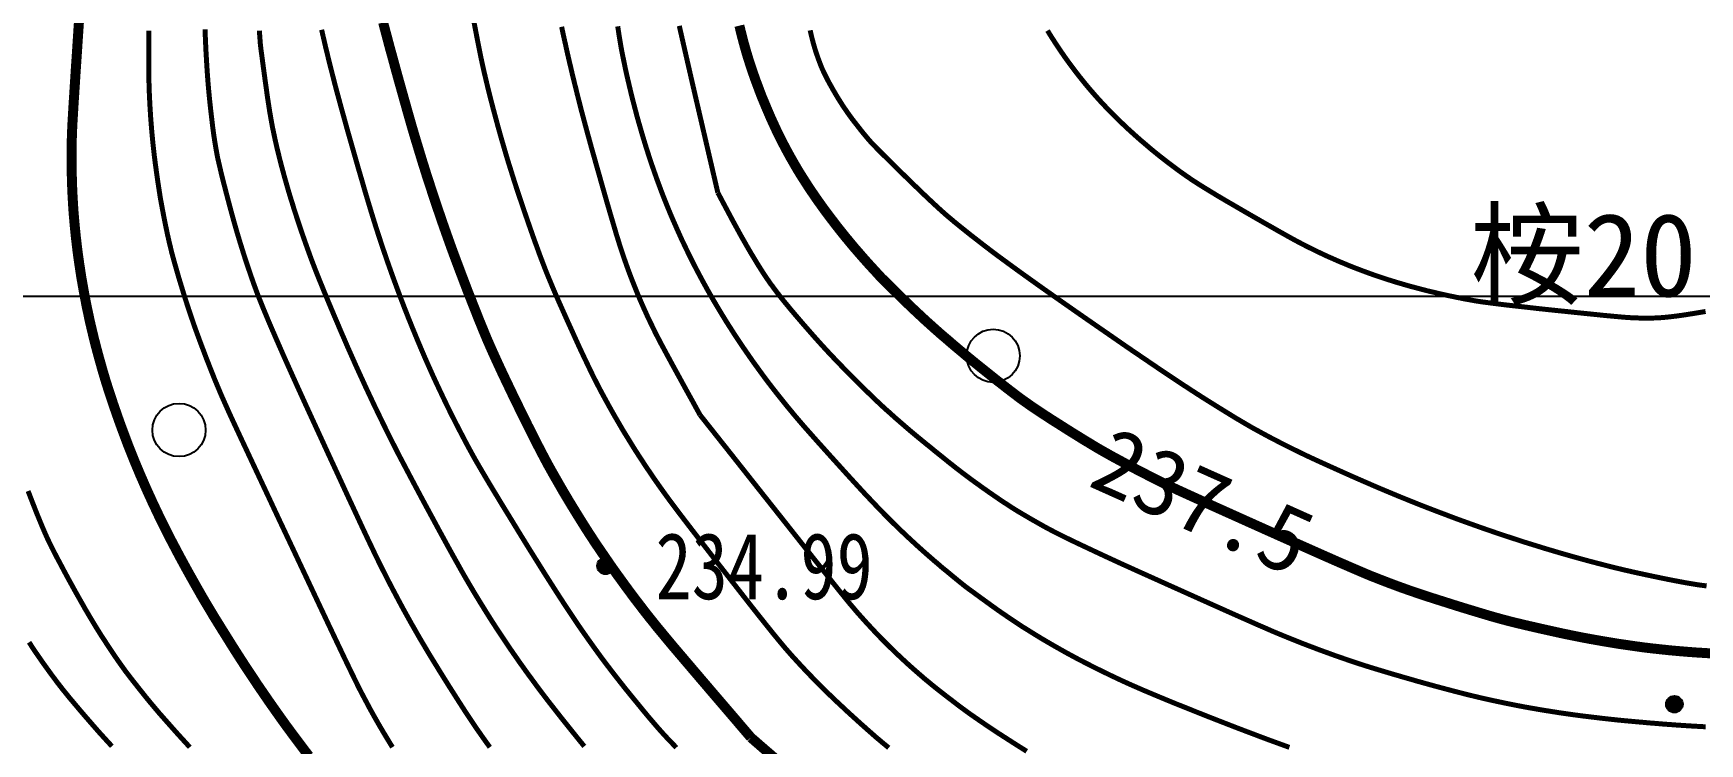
# Model space of a CAD drawing. Extents: x 36524600 to 36525730, y 2746759 to 2747713.
# Drawn here: x 36525068.11 to 36525093.15, y 2747464.75 to 2747475.43 of the extents above; entities that cross this region are included whole.
import ezdxf
from ezdxf.enums import TextEntityAlignment as Align

# ---------------------------------------------------------------- set-up
doc = ezdxf.new("R2010")
doc.units = 0
doc.header["$LTSCALE"] = 1000
doc.header["$MEASUREMENT"] = 0
for name, color, linetype in [('DGX', 251, 'Continuous'), ('GCD', 252, 'Continuous'), ('PP-DX-PT', 251, 'Continuous'), ('ZBTZ', 3, 'Continuous')]:
    doc.layers.add(name, color=color, linetype=linetype)
doc.styles.add('宋体', font='')
doc.styles.add('正等线体', font='宋体.shx', dxfattribs={"bigfont": '@@gbcbig.shx'})
doc.styles.get('宋体').set_extended_font_data('SimSun')

# ---------------------------------------------------------------- blocks, each defined once
blk = doc.blocks.new('gc326')
blk.add_circle((0, 0), 0.8)
blk = doc.blocks.new('gc200')
h = blk.add_hatch(color=256)
edge = h.paths.add_edge_path()
edge.add_arc((0, 0), 0.25, 0, 360)
blk.add_circle((0, 0), 0.25)
blk = doc.blocks.new('dxt')
at = {"color": 253, "elevation": 205.975}
blk.add_lwpolyline([(36524871.752, 2747471.477), (36525147.251, 2747471.477), (36525147.251, 2747245.683), (36524871.752, 2747245.683)], close=True, dxfattribs=at)
at = {"layer": 'DGX', "color": 253, "linetype": 'Continuous', "flags": 128}
for points, const_width in [([(36525069.292, 2747464.709), (36525069.202, 2747464.807), (36525069.112, 2747464.906), (36525069.024, 2747465.006), (36525068.939, 2747465.104), (36525068.86, 2747465.195), (36525068.787, 2747465.281), (36525068.72, 2747465.361), (36525068.658, 2747465.434), (36525068.603, 2747465.502), (36525068.553, 2747465.564), (36525068.51, 2747465.619), (36525068.469, 2747465.672), (36525068.429, 2747465.726), (36525068.389, 2747465.779), (36525068.35, 2747465.833), (36525068.311, 2747465.887), (36525068.272, 2747465.941), (36525068.234, 2747465.995), (36525068.196, 2747466.05), (36525068.158, 2747466.105), (36525068.121, 2747466.16), (36525068.084, 2747466.216), (36525068.048, 2747466.272)], 0.075), ([(36525068.033, 2747468.546), (36525068.079, 2747468.426), (36525068.123, 2747468.314), (36525068.163, 2747468.211), (36525068.202, 2747468.117), (36525068.237, 2747468.031), (36525068.27, 2747467.954), (36525068.3, 2747467.885), (36525068.327, 2747467.825), (36525068.356, 2747467.765), (36525068.389, 2747467.697), (36525068.428, 2747467.621), (36525068.472, 2747467.536), (36525068.522, 2747467.443), (36525068.576, 2747467.341), (36525068.635, 2747467.231), (36525068.7, 2747467.113), (36525068.766, 2747466.994), (36525068.83, 2747466.881), (36525068.891, 2747466.773), (36525068.951, 2747466.671), (36525069.008, 2747466.575), (36525069.063, 2747466.485), (36525069.115, 2747466.401), (36525069.166, 2747466.322), (36525069.214, 2747466.249), (36525069.259, 2747466.181), (36525069.301, 2747466.118), (36525069.34, 2747466.059), (36525069.377, 2747466.006), (36525069.411, 2747465.957), (36525069.442, 2747465.914), (36525069.47, 2747465.875), (36525069.498, 2747465.836), (36525069.53, 2747465.794), (36525069.566, 2747465.747), (36525069.606, 2747465.695), (36525069.65, 2747465.64), (36525069.697, 2747465.58), (36525069.748, 2747465.516), (36525069.802, 2747465.448), (36525069.862, 2747465.375), (36525069.929, 2747465.295), (36525070.001, 2747465.21), (36525070.081, 2747465.119), (36525070.167, 2747465.022), (36525070.259, 2747464.918), (36525070.358, 2747464.809), (36525070.463, 2747464.694)], 0.075), ([(36525072.252, 2747464.563), (36525072.163, 2747464.68), (36525072.075, 2747464.797), (36525071.988, 2747464.914), (36525071.901, 2747465.032), (36525071.816, 2747465.151), (36525071.731, 2747465.271), (36525071.647, 2747465.391), (36525071.564, 2747465.512), (36525071.481, 2747465.633), (36525071.4, 2747465.755), (36525071.319, 2747465.877), (36525071.239, 2747466), (36525071.16, 2747466.123), (36525071.084, 2747466.243), (36525071.014, 2747466.356), (36525070.948, 2747466.461), (36525070.888, 2747466.558), (36525070.832, 2747466.648), (36525070.783, 2747466.73), (36525070.738, 2747466.805), (36525070.698, 2747466.872), (36525070.661, 2747466.935), (36525070.624, 2747466.999), (36525070.588, 2747467.063), (36525070.551, 2747467.127), (36525070.515, 2747467.192), (36525070.478, 2747467.257), (36525070.442, 2747467.322), (36525070.406, 2747467.387), (36525070.37, 2747467.453), (36525070.334, 2747467.519), (36525070.299, 2747467.584), (36525070.264, 2747467.65), (36525070.23, 2747467.715), (36525070.195, 2747467.781), (36525070.161, 2747467.847), (36525070.128, 2747467.912), (36525070.095, 2747467.978), (36525070.062, 2747468.044), (36525070.029, 2747468.11), (36525069.997, 2747468.176), (36525069.965, 2747468.243), (36525069.934, 2747468.309), (36525069.902, 2747468.376), (36525069.872, 2747468.443), (36525069.841, 2747468.51), (36525069.811, 2747468.577), (36525069.781, 2747468.644), (36525069.752, 2747468.712), (36525069.722, 2747468.779), (36525069.694, 2747468.847), (36525069.665, 2747468.915), (36525069.637, 2747468.983), (36525069.609, 2747469.052), (36525069.581, 2747469.122), (36525069.553, 2747469.192), (36525069.525, 2747469.264), (36525069.498, 2747469.337), (36525069.47, 2747469.411), (36525069.442, 2747469.486), (36525069.414, 2747469.562), (36525069.387, 2747469.638), (36525069.361, 2747469.713), (36525069.335, 2747469.787), (36525069.31, 2747469.859), (36525069.287, 2747469.93), (36525069.264, 2747469.999), (36525069.241, 2747470.068), (36525069.22, 2747470.135), (36525069.199, 2747470.201), (36525069.179, 2747470.268), (36525069.159, 2747470.335), (36525069.14, 2747470.402), (36525069.121, 2747470.469), (36525069.102, 2747470.536), (36525069.084, 2747470.603), (36525069.066, 2747470.67), (36525069.048, 2747470.738), (36525069.031, 2747470.805), (36525069.014, 2747470.873), (36525068.998, 2747470.941), (36525068.982, 2747471.008), (36525068.966, 2747471.076), (36525068.951, 2747471.144), (36525068.937, 2747471.212), (36525068.922, 2747471.281), (36525068.908, 2747471.349), (36525068.895, 2747471.417), (36525068.882, 2747471.486), (36525068.869, 2747471.554), (36525068.857, 2747471.623), (36525068.845, 2747471.691), (36525068.833, 2747471.76), (36525068.822, 2747471.829), (36525068.812, 2747471.898), (36525068.801, 2747471.967), (36525068.792, 2747472.036), (36525068.782, 2747472.105), (36525068.773, 2747472.174), (36525068.765, 2747472.243), (36525068.757, 2747472.312), (36525068.749, 2747472.381), (36525068.742, 2747472.45), (36525068.735, 2747472.52), (36525068.729, 2747472.589), (36525068.723, 2747472.658), (36525068.717, 2747472.728), (36525068.712, 2747472.797), (36525068.708, 2747472.867), (36525068.704, 2747472.936), (36525068.7, 2747473.006), (36525068.697, 2747473.075), (36525068.694, 2747473.145), (36525068.692, 2747473.214), (36525068.69, 2747473.284), (36525068.688, 2747473.354), (36525068.687, 2747473.423), (36525068.687, 2747473.493), (36525068.686, 2747473.563), (36525068.687, 2747473.632), (36525068.688, 2747473.702), (36525068.689, 2747473.771), (36525068.69, 2747473.841), (36525068.692, 2747473.911), (36525068.695, 2747473.98), (36525068.699, 2747474.07), (36525068.707, 2747474.202), (36525068.717, 2747474.375), (36525068.731, 2747474.589), (36525068.747, 2747474.844), (36525068.767, 2747475.141), (36525068.789, 2747475.479), (36525068.815, 2747475.858)], 0.15), ([(36525073.508, 2747464.694), (36525073.463, 2747464.767), (36525073.419, 2747464.84), (36525073.375, 2747464.913), (36525073.332, 2747464.986), (36525073.289, 2747465.06), (36525073.247, 2747465.134), (36525073.205, 2747465.209), (36525073.164, 2747465.283), (36525073.124, 2747465.359), (36525073.084, 2747465.434), (36525073.044, 2747465.51), (36525073.005, 2747465.585), (36525072.956, 2747465.685), (36525072.885, 2747465.831), (36525072.792, 2747466.024), (36525072.678, 2747466.264), (36525072.542, 2747466.551), (36525072.385, 2747466.884), (36525072.206, 2747467.265), (36525072.005, 2747467.692), (36525071.805, 2747468.117), (36525071.629, 2747468.493), (36525071.476, 2747468.819), (36525071.347, 2747469.094), (36525071.241, 2747469.32), (36525071.159, 2747469.496), (36525071.1, 2747469.623), (36525071.065, 2747469.699), (36525071.042, 2747469.75), (36525071.019, 2747469.802), (36525070.996, 2747469.853), (36525070.973, 2747469.905), (36525070.95, 2747469.957), (36525070.928, 2747470.008), (36525070.906, 2747470.06), (36525070.884, 2747470.112), (36525070.861, 2747470.167), (36525070.835, 2747470.229), (36525070.808, 2747470.298), (36525070.778, 2747470.373), (36525070.746, 2747470.455), (36525070.711, 2747470.544), (36525070.675, 2747470.64), (36525070.636, 2747470.742), (36525070.597, 2747470.847), (36525070.558, 2747470.953), (36525070.52, 2747471.06), (36525070.484, 2747471.166), (36525070.448, 2747471.273), (36525070.413, 2747471.38), (36525070.379, 2747471.487), (36525070.346, 2747471.595), (36525070.314, 2747471.699), (36525070.285, 2747471.797), (36525070.259, 2747471.889), (36525070.235, 2747471.973), (36525070.213, 2747472.051), (36525070.194, 2747472.122), (36525070.178, 2747472.187), (36525070.164, 2747472.245), (36525070.151, 2747472.3), (36525070.139, 2747472.355), (36525070.126, 2747472.41), (36525070.115, 2747472.465), (36525070.103, 2747472.52), (36525070.092, 2747472.575), (36525070.081, 2747472.631), (36525070.07, 2747472.686), (36525070.06, 2747472.739), (36525070.051, 2747472.786), (36525070.043, 2747472.829), (36525070.036, 2747472.867), (36525070.03, 2747472.899), (36525070.025, 2747472.926), (36525070.021, 2747472.948), (36525070.018, 2747472.966), (36525070.015, 2747472.983), (36525070.012, 2747473.007), (36525070.007, 2747473.037), (36525070.002, 2747473.072), (36525069.995, 2747473.114), (36525069.988, 2747473.162), (36525069.98, 2747473.216), (36525069.971, 2747473.276), (36525069.962, 2747473.339), (36525069.954, 2747473.402), (36525069.945, 2747473.465), (36525069.937, 2747473.528), (36525069.929, 2747473.591), (36525069.922, 2747473.655), (36525069.915, 2747473.718), (36525069.908, 2747473.781), (36525069.902, 2747473.845), (36525069.896, 2747473.908), (36525069.89, 2747473.971), (36525069.885, 2747474.035), (36525069.88, 2747474.098), (36525069.875, 2747474.162), (36525069.871, 2747474.225), (36525069.867, 2747474.289), (36525069.863, 2747474.352), (36525069.86, 2747474.416), (36525069.857, 2747474.48), (36525069.854, 2747474.543), (36525069.852, 2747474.607), (36525069.85, 2747474.671), (36525069.848, 2747474.734), (36525069.847, 2747474.798), (36525069.846, 2747474.864), (36525069.846, 2747474.935), (36525069.845, 2747475.011), (36525069.846, 2747475.092), (36525069.846, 2747475.178), (36525069.847, 2747475.27), (36525069.848, 2747475.366), (36525069.849, 2747475.467)], 0.075), ([(36525074.972, 2747464.694), (36525074.933, 2747464.747), (36525074.895, 2747464.8), (36525074.857, 2747464.854), (36525074.82, 2747464.907), (36525074.782, 2747464.961), (36525074.745, 2747465.015), (36525074.709, 2747465.07), (36525074.67, 2747465.127), (36525074.628, 2747465.191), (36525074.583, 2747465.26), (36525074.534, 2747465.336), (36525074.481, 2747465.419), (36525074.425, 2747465.507), (36525074.365, 2747465.601), (36525074.302, 2747465.702), (36525074.238, 2747465.804), (36525074.178, 2747465.902), (36525074.12, 2747465.996), (36525074.065, 2747466.086), (36525074.013, 2747466.173), (36525073.964, 2747466.256), (36525073.917, 2747466.335), (36525073.874, 2747466.41), (36525073.832, 2747466.484), (36525073.79, 2747466.557), (36525073.749, 2747466.631), (36525073.708, 2747466.705), (36525073.667, 2747466.779), (36525073.627, 2747466.853), (36525073.587, 2747466.928), (36525073.548, 2747467.002), (36525073.508, 2747467.077), (36525073.469, 2747467.152), (36525073.43, 2747467.227), (36525073.392, 2747467.303), (36525073.354, 2747467.378), (36525073.316, 2747467.454), (36525073.279, 2747467.529), (36525073.242, 2747467.605), (36525073.196, 2747467.702), (36525073.131, 2747467.838), (36525073.048, 2747468.015), (36525072.947, 2747468.233), (36525072.827, 2747468.491), (36525072.69, 2747468.789), (36525072.533, 2747469.128), (36525072.359, 2747469.507), (36525072.183, 2747469.89), (36525072.025, 2747470.239), (36525071.883, 2747470.556), (36525071.759, 2747470.839), (36525071.651, 2747471.089), (36525071.561, 2747471.306), (36525071.487, 2747471.49), (36525071.431, 2747471.641), (36525071.384, 2747471.775), (36525071.338, 2747471.91), (36525071.293, 2747472.045), (36525071.25, 2747472.181), (36525071.208, 2747472.317), (36525071.167, 2747472.454), (36525071.128, 2747472.591), (36525071.09, 2747472.729), (36525071.054, 2747472.863), (36525071.021, 2747472.988), (36525070.991, 2747473.104), (36525070.963, 2747473.212), (36525070.938, 2747473.312), (36525070.917, 2747473.403), (36525070.898, 2747473.485), (36525070.881, 2747473.559), (36525070.867, 2747473.633), (36525070.852, 2747473.716), (36525070.837, 2747473.808), (36525070.822, 2747473.909), (36525070.807, 2747474.019), (36525070.793, 2747474.138), (36525070.778, 2747474.266), (36525070.763, 2747474.403), (36525070.749, 2747474.547), (36525070.736, 2747474.694), (36525070.725, 2747474.845), (36525070.715, 2747475), (36525070.706, 2747475.159), (36525070.698, 2747475.322), (36525070.692, 2747475.489)], 0.075), ([(36525071.508, 2747475.468), (36525071.512, 2747475.415), (36525071.515, 2747475.37), (36525071.518, 2747475.332), (36525071.521, 2747475.301), (36525071.522, 2747475.276), (36525071.524, 2747475.259), (36525071.526, 2747475.239), (36525071.53, 2747475.204), (36525071.536, 2747475.155), (36525071.545, 2747475.093), (36525071.555, 2747475.017), (36525071.567, 2747474.926), (36525071.581, 2747474.822), (36525071.597, 2747474.704), (36525071.614, 2747474.583), (36525071.63, 2747474.469), (36525071.646, 2747474.364), (36525071.661, 2747474.266), (36525071.676, 2747474.177), (36525071.691, 2747474.095), (36525071.704, 2747474.021), (36525071.718, 2747473.956), (36525071.731, 2747473.894), (36525071.744, 2747473.832), (36525071.758, 2747473.771), (36525071.772, 2747473.709), (36525071.787, 2747473.648), (36525071.802, 2747473.586), (36525071.817, 2747473.525), (36525071.833, 2747473.464), (36525071.849, 2747473.403), (36525071.866, 2747473.342), (36525071.882, 2747473.281), (36525071.899, 2747473.22), (36525071.917, 2747473.159), (36525071.934, 2747473.098), (36525071.952, 2747473.037), (36525071.97, 2747472.977), (36525071.989, 2747472.916), (36525072.008, 2747472.856), (36525072.026, 2747472.795), (36525072.046, 2747472.735), (36525072.065, 2747472.675), (36525072.085, 2747472.615), (36525072.105, 2747472.555), (36525072.125, 2747472.495), (36525072.145, 2747472.435), (36525072.166, 2747472.375), (36525072.187, 2747472.315), (36525072.208, 2747472.255), (36525072.229, 2747472.196), (36525072.251, 2747472.136), (36525072.272, 2747472.077), (36525072.294, 2747472.017), (36525072.318, 2747471.955), (36525072.344, 2747471.887), (36525072.373, 2747471.813), (36525072.405, 2747471.733), (36525072.44, 2747471.648), (36525072.477, 2747471.556), (36525072.517, 2747471.459), (36525072.56, 2747471.356), (36525072.604, 2747471.251), (36525072.647, 2747471.15), (36525072.689, 2747471.051), (36525072.729, 2747470.956), (36525072.769, 2747470.864), (36525072.808, 2747470.774), (36525072.845, 2747470.688), (36525072.882, 2747470.605), (36525072.918, 2747470.524), (36525072.954, 2747470.442), (36525072.991, 2747470.361), (36525073.028, 2747470.28), (36525073.065, 2747470.199), (36525073.102, 2747470.118), (36525073.14, 2747470.037), (36525073.178, 2747469.956), (36525073.216, 2747469.875), (36525073.254, 2747469.795), (36525073.293, 2747469.715), (36525073.332, 2747469.634), (36525073.371, 2747469.554), (36525073.41, 2747469.474), (36525073.45, 2747469.394), (36525073.489, 2747469.314), (36525073.533, 2747469.229), (36525073.582, 2747469.131), (36525073.639, 2747469.022), (36525073.703, 2747468.901), (36525073.773, 2747468.768), (36525073.85, 2747468.623), (36525073.933, 2747468.467), (36525074.024, 2747468.298), (36525074.115, 2747468.13), (36525074.2, 2747467.972), (36525074.28, 2747467.826), (36525074.353, 2747467.692), (36525074.421, 2747467.569), (36525074.484, 2747467.457), (36525074.54, 2747467.356), (36525074.591, 2747467.267), (36525074.639, 2747467.184), (36525074.688, 2747467.101), (36525074.737, 2747467.018), (36525074.787, 2747466.936), (36525074.837, 2747466.854), (36525074.888, 2747466.772), (36525074.939, 2747466.69), (36525074.99, 2747466.609), (36525075.042, 2747466.528), (36525075.095, 2747466.448), (36525075.148, 2747466.367), (36525075.201, 2747466.287), (36525075.255, 2747466.207), (36525075.309, 2747466.128), (36525075.364, 2747466.049), (36525075.419, 2747465.97), (36525075.475, 2747465.892), (36525075.531, 2747465.813), (36525075.588, 2747465.736), (36525075.645, 2747465.658), (36525075.702, 2747465.581), (36525075.76, 2747465.504), (36525075.818, 2747465.427), (36525075.877, 2747465.351), (36525075.936, 2747465.276), (36525075.992, 2747465.204), (36525076.047, 2747465.134), (36525076.101, 2747465.066), (36525076.153, 2747465.001), (36525076.204, 2747464.937), (36525076.253, 2747464.877), (36525076.3, 2747464.818), (36525076.346, 2747464.762), (36525076.391, 2747464.707)], 0.075), ([(36525072.444, 2747475.482), (36525072.46, 2747475.409), (36525072.479, 2747475.329), (36525072.499, 2747475.241), (36525072.522, 2747475.147), (36525072.546, 2747475.046), (36525072.573, 2747474.939), (36525072.602, 2747474.824), (36525072.633, 2747474.702), (36525072.667, 2747474.572), (36525072.704, 2747474.436), (36525072.743, 2747474.292), (36525072.785, 2747474.141), (36525072.829, 2747473.982), (36525072.876, 2747473.817), (36525072.923, 2747473.653), (36525072.966, 2747473.501), (36525073.007, 2747473.359), (36525073.045, 2747473.229), (36525073.079, 2747473.11), (36525073.111, 2747473.002), (36525073.14, 2747472.905), (36525073.166, 2747472.819), (36525073.19, 2747472.739), (36525073.215, 2747472.658), (36525073.24, 2747472.578), (36525073.265, 2747472.498), (36525073.291, 2747472.418), (36525073.317, 2747472.339), (36525073.343, 2747472.259), (36525073.37, 2747472.179), (36525073.397, 2747472.1), (36525073.424, 2747472.02), (36525073.452, 2747471.941), (36525073.48, 2747471.862), (36525073.508, 2747471.783), (36525073.537, 2747471.704), (36525073.566, 2747471.625), (36525073.595, 2747471.547), (36525073.624, 2747471.468), (36525073.654, 2747471.39), (36525073.684, 2747471.311), (36525073.715, 2747471.233), (36525073.745, 2747471.155), (36525073.777, 2747471.077), (36525073.808, 2747470.999), (36525073.84, 2747470.922), (36525073.872, 2747470.844), (36525073.904, 2747470.767), (36525073.937, 2747470.689), (36525073.97, 2747470.612), (36525074.003, 2747470.535), (36525074.037, 2747470.458), (36525074.071, 2747470.382), (36525074.105, 2747470.305), (36525074.14, 2747470.229), (36525074.175, 2747470.153), (36525074.211, 2747470.077), (36525074.247, 2747470.001), (36525074.283, 2747469.925), (36525074.319, 2747469.85), (36525074.356, 2747469.774), (36525074.393, 2747469.699), (36525074.431, 2747469.624), (36525074.469, 2747469.55), (36525074.507, 2747469.475), (36525074.546, 2747469.401), (36525074.585, 2747469.326), (36525074.624, 2747469.252), (36525074.664, 2747469.178), (36525074.704, 2747469.105), (36525074.75, 2747469.022), (36525074.809, 2747468.92), (36525074.879, 2747468.801), (36525074.961, 2747468.662), (36525075.056, 2747468.505), (36525075.162, 2747468.33), (36525075.281, 2747468.136), (36525075.411, 2747467.923), (36525075.544, 2747467.707), (36525075.671, 2747467.504), (36525075.791, 2747467.312), (36525075.905, 2747467.133), (36525076.012, 2747466.966), (36525076.113, 2747466.811), (36525076.207, 2747466.669), (36525076.295, 2747466.538), (36525076.38, 2747466.415), (36525076.467, 2747466.292), (36525076.554, 2747466.17), (36525076.643, 2747466.048), (36525076.733, 2747465.928), (36525076.824, 2747465.809), (36525076.917, 2747465.69), (36525077.01, 2747465.572), (36525077.102, 2747465.459), (36525077.188, 2747465.354), (36525077.268, 2747465.256), (36525077.343, 2747465.165), (36525077.413, 2747465.083), (36525077.477, 2747465.008), (36525077.536, 2747464.941), (36525077.589, 2747464.882), (36525077.644, 2747464.823), (36525077.705, 2747464.759), (36525077.774, 2747464.688)], 0.075), ([(36525078.894, 2747464.84), (36525078.629, 2747465.15), (36525078.391, 2747465.428), (36525078.181, 2747465.674), (36525077.998, 2747465.889), (36525077.843, 2747466.071), (36525077.715, 2747466.222), (36525077.616, 2747466.341), (36525077.544, 2747466.428), (36525077.485, 2747466.499), (36525077.428, 2747466.571), (36525077.37, 2747466.643), (36525077.313, 2747466.715), (36525077.257, 2747466.788), (36525077.201, 2747466.861), (36525077.145, 2747466.934), (36525077.09, 2747467.008), (36525077.035, 2747467.082), (36525076.981, 2747467.156), (36525076.927, 2747467.231), (36525076.873, 2747467.305), (36525076.82, 2747467.38), (36525076.767, 2747467.456), (36525076.715, 2747467.532), (36525076.663, 2747467.608), (36525076.611, 2747467.684), (36525076.56, 2747467.76), (36525076.509, 2747467.837), (36525076.459, 2747467.914), (36525076.409, 2747467.992), (36525076.36, 2747468.07), (36525076.311, 2747468.148), (36525076.263, 2747468.226), (36525076.215, 2747468.304), (36525076.167, 2747468.383), (36525076.12, 2747468.462), (36525076.073, 2747468.541), (36525076.027, 2747468.621), (36525075.981, 2747468.701), (36525075.935, 2747468.781), (36525075.89, 2747468.861), (36525075.842, 2747468.947), (36525075.791, 2747469.043), (36525075.735, 2747469.15), (36525075.674, 2747469.268), (36525075.609, 2747469.396), (36525075.539, 2747469.535), (36525075.465, 2747469.685), (36525075.387, 2747469.845), (36525075.309, 2747470.005), (36525075.237, 2747470.156), (36525075.17, 2747470.296), (36525075.109, 2747470.427), (36525075.054, 2747470.547), (36525075.004, 2747470.657), (36525074.96, 2747470.757), (36525074.921, 2747470.847), (36525074.885, 2747470.934), (36525074.848, 2747471.025), (36525074.809, 2747471.12), (36525074.77, 2747471.219), (36525074.729, 2747471.322), (36525074.687, 2747471.429), (36525074.643, 2747471.54), (36525074.599, 2747471.655), (36525074.555, 2747471.771), (36525074.512, 2747471.885), (36525074.47, 2747471.996), (36525074.43, 2747472.104), (36525074.391, 2747472.21), (36525074.354, 2747472.314), (36525074.318, 2747472.415), (36525074.283, 2747472.514), (36525074.249, 2747472.611), (36525074.216, 2747472.709), (36525074.182, 2747472.807), (36525074.149, 2747472.905), (36525074.117, 2747473.003), (36525074.085, 2747473.101), (36525074.053, 2747473.199), (36525074.021, 2747473.297), (36525073.99, 2747473.396), (36525073.959, 2747473.494), (36525073.929, 2747473.593), (36525073.899, 2747473.692), (36525073.869, 2747473.791), (36525073.839, 2747473.89), (36525073.81, 2747473.989), (36525073.781, 2747474.088), (36525073.752, 2747474.19), (36525073.722, 2747474.297), (36525073.69, 2747474.41), (36525073.657, 2747474.529), (36525073.622, 2747474.653), (36525073.586, 2747474.782), (36525073.549, 2747474.917), (36525073.511, 2747475.058), (36525073.472, 2747475.198), (36525073.436, 2747475.334), (36525073.401, 2747475.465), (36525073.368, 2747475.591)], 0.15), ([(36525079.247, 2747464.534), (36525079.079, 2747464.679), (36525078.894, 2747464.84)], 0.15), ([(36525074.729, 2747475.619), (36525074.766, 2747475.426), (36525074.799, 2747475.255), (36525074.829, 2747475.105), (36525074.856, 2747474.978), (36525074.879, 2747474.873), (36525074.901, 2747474.78), (36525074.923, 2747474.686), (36525074.946, 2747474.592), (36525074.969, 2747474.499), (36525074.993, 2747474.405), (36525075.017, 2747474.312), (36525075.042, 2747474.219), (36525075.067, 2747474.126), (36525075.092, 2747474.033), (36525075.118, 2747473.94), (36525075.144, 2747473.847), (36525075.171, 2747473.755), (36525075.198, 2747473.662), (36525075.225, 2747473.57), (36525075.253, 2747473.478), (36525075.282, 2747473.386), (36525075.311, 2747473.293), (36525075.341, 2747473.198), (36525075.372, 2747473.102), (36525075.404, 2747473.005), (36525075.438, 2747472.905), (36525075.472, 2747472.804), (36525075.507, 2747472.701), (36525075.543, 2747472.597), (36525075.579, 2747472.493), (36525075.614, 2747472.393), (36525075.648, 2747472.297), (36525075.682, 2747472.205), (36525075.714, 2747472.116), (36525075.746, 2747472.031), (36525075.777, 2747471.95), (36525075.807, 2747471.872), (36525075.839, 2747471.792), (36525075.876, 2747471.703), (36525075.917, 2747471.604), (36525075.963, 2747471.497), (36525076.014, 2747471.38), (36525076.07, 2747471.255), (36525076.13, 2747471.12), (36525076.195, 2747470.977), (36525076.26, 2747470.833), (36525076.321, 2747470.699), (36525076.379, 2747470.575), (36525076.434, 2747470.46), (36525076.484, 2747470.355), (36525076.531, 2747470.259), (36525076.575, 2747470.173), (36525076.614, 2747470.097), (36525076.652, 2747470.025), (36525076.691, 2747469.953), (36525076.73, 2747469.882), (36525076.769, 2747469.811), (36525076.809, 2747469.74), (36525076.849, 2747469.67), (36525076.89, 2747469.599), (36525076.931, 2747469.529), (36525076.972, 2747469.459), (36525077.014, 2747469.39), (36525077.057, 2747469.321), (36525077.099, 2747469.252), (36525077.142, 2747469.183), (36525077.186, 2747469.114), (36525077.23, 2747469.046), (36525077.275, 2747468.978), (36525077.319, 2747468.91), (36525077.365, 2747468.843), (36525077.41, 2747468.776), (36525077.456, 2747468.709), (36525077.503, 2747468.642), (36525077.55, 2747468.576), (36525077.597, 2747468.51), (36525077.645, 2747468.444), (36525077.701, 2747468.368), (36525077.773, 2747468.272), (36525077.861, 2747468.156), (36525077.965, 2747468.02), (36525078.086, 2747467.863), (36525078.223, 2747467.686), (36525078.376, 2747467.488), (36525078.545, 2747467.271), (36525078.714, 2747467.054), (36525078.867, 2747466.858), (36525079.004, 2747466.684), (36525079.125, 2747466.532), (36525079.23, 2747466.401), (36525079.32, 2747466.292), (36525079.393, 2747466.204), (36525079.45, 2747466.138), (36525079.499, 2747466.082), (36525079.549, 2747466.027), (36525079.599, 2747465.973), (36525079.649, 2747465.918), (36525079.7, 2747465.864), (36525079.751, 2747465.81), (36525079.802, 2747465.757), (36525079.854, 2747465.704), (36525079.907, 2747465.65), (36525079.962, 2747465.594), (36525080.02, 2747465.537), (36525080.08, 2747465.479), (36525080.142, 2747465.419), (36525080.207, 2747465.358), (36525080.275, 2747465.295), (36525080.344, 2747465.23), (36525080.414, 2747465.166), (36525080.48, 2747465.106), (36525080.544, 2747465.048), (36525080.605, 2747464.994), (36525080.663, 2747464.942), (36525080.718, 2747464.894), (36525080.77, 2747464.848), (36525080.82, 2747464.806), (36525080.868, 2747464.765), (36525080.917, 2747464.725), (36525080.965, 2747464.685)], 0.075), ([(36525078.129, 2747469.691), (36525078.62, 2747469.071), (36525079.049, 2747468.528), (36525079.418, 2747468.062), (36525079.725, 2747467.673), (36525079.972, 2747467.362), (36525080.157, 2747467.129), (36525080.282, 2747466.973), (36525080.346, 2747466.894), (36525080.379, 2747466.854), (36525080.412, 2747466.815), (36525080.446, 2747466.775), (36525080.479, 2747466.736), (36525080.513, 2747466.697), (36525080.548, 2747466.658), (36525080.582, 2747466.62), (36525080.617, 2747466.581), (36525080.652, 2747466.543), (36525080.687, 2747466.505), (36525080.722, 2747466.467), (36525080.758, 2747466.429), (36525080.793, 2747466.392), (36525080.829, 2747466.354), (36525080.865, 2747466.317), (36525080.902, 2747466.28), (36525080.938, 2747466.244), (36525080.975, 2747466.207), (36525081.012, 2747466.171), (36525081.049, 2747466.135), (36525081.087, 2747466.099), (36525081.124, 2747466.064), (36525081.162, 2747466.028), (36525081.2, 2747465.993), (36525081.238, 2747465.958), (36525081.276, 2747465.923), (36525081.315, 2747465.889), (36525081.354, 2747465.854), (36525081.393, 2747465.82), (36525081.432, 2747465.786), (36525081.471, 2747465.752), (36525081.51, 2747465.718), (36525081.553, 2747465.683), (36525081.6, 2747465.644), (36525081.653, 2747465.601), (36525081.711, 2747465.555), (36525081.775, 2747465.505), (36525081.844, 2747465.451), (36525081.919, 2747465.394), (36525081.998, 2747465.333), (36525082.085, 2747465.268), (36525082.178, 2747465.2), (36525082.28, 2747465.129), (36525082.389, 2747465.054), (36525082.506, 2747464.975), (36525082.63, 2747464.893), (36525082.762, 2747464.808), (36525082.901, 2747464.719), (36525083.038, 2747464.633)], 0.075), ([(36525076.05, 2747475.526), (36525076.07, 2747475.431), (36525076.09, 2747475.341), (36525076.109, 2747475.256), (36525076.127, 2747475.173), (36525076.146, 2747475.09), (36525076.165, 2747475.007), (36525076.185, 2747474.924), (36525076.204, 2747474.841), (36525076.224, 2747474.758), (36525076.244, 2747474.676), (36525076.265, 2747474.593), (36525076.285, 2747474.511), (36525076.306, 2747474.428), (36525076.327, 2747474.346), (36525076.348, 2747474.263), (36525076.37, 2747474.181), (36525076.392, 2747474.099), (36525076.414, 2747474.017), (36525076.436, 2747473.935), (36525076.46, 2747473.849), (36525076.485, 2747473.756), (36525076.513, 2747473.657), (36525076.543, 2747473.551), (36525076.575, 2747473.437), (36525076.609, 2747473.317), (36525076.645, 2747473.19), (36525076.683, 2747473.055), (36525076.721, 2747472.922), (36525076.757, 2747472.799), (36525076.79, 2747472.685), (36525076.821, 2747472.581), (36525076.849, 2747472.486), (36525076.874, 2747472.4), (36525076.898, 2747472.325), (36525076.918, 2747472.258), (36525076.938, 2747472.197), (36525076.958, 2747472.136), (36525076.979, 2747472.074), (36525077, 2747472.013), (36525077.021, 2747471.953), (36525077.043, 2747471.892), (36525077.065, 2747471.831), (36525077.088, 2747471.771), (36525077.111, 2747471.711), (36525077.135, 2747471.651), (36525077.159, 2747471.591), (36525077.183, 2747471.531), (36525077.208, 2747471.471), (36525077.233, 2747471.412), (36525077.259, 2747471.353), (36525077.285, 2747471.294), (36525077.312, 2747471.235), (36525077.338, 2747471.176), (36525077.366, 2747471.118), (36525077.394, 2747471.06), (36525077.422, 2747471.002), (36525077.45, 2747470.944), (36525077.479, 2747470.886), (36525077.509, 2747470.829), (36525077.544, 2747470.761), (36525077.592, 2747470.672), (36525077.652, 2747470.561), (36525077.723, 2747470.43), (36525077.807, 2747470.277), (36525077.902, 2747470.103), (36525078.01, 2747469.908), (36525078.129, 2747469.691)], 0.075), ([(36525076.893, 2747475.533), (36525076.914, 2747475.392), (36525076.933, 2747475.277), (36525076.949, 2747475.186), (36525076.964, 2747475.109), (36525076.98, 2747475.032), (36525076.996, 2747474.954), (36525077.012, 2747474.877), (36525077.029, 2747474.8), (36525077.047, 2747474.723), (36525077.065, 2747474.647), (36525077.083, 2747474.57), (36525077.102, 2747474.493), (36525077.121, 2747474.417), (36525077.141, 2747474.34), (36525077.161, 2747474.264), (36525077.181, 2747474.187), (36525077.202, 2747474.111), (36525077.224, 2747474.035), (36525077.246, 2747473.959), (36525077.268, 2747473.883), (36525077.291, 2747473.808), (36525077.314, 2747473.732), (36525077.338, 2747473.657), (36525077.362, 2747473.582), (36525077.387, 2747473.507), (36525077.412, 2747473.432), (36525077.438, 2747473.358), (36525077.464, 2747473.284), (36525077.49, 2747473.21), (36525077.518, 2747473.136), (36525077.545, 2747473.062), (36525077.573, 2747472.989), (36525077.602, 2747472.916), (36525077.631, 2747472.843), (36525077.661, 2747472.77), (36525077.691, 2747472.697), (36525077.722, 2747472.625), (36525077.754, 2747472.553), (36525077.785, 2747472.481), (36525077.818, 2747472.409), (36525077.85, 2747472.337), (36525077.884, 2747472.266), (36525077.918, 2747472.195), (36525077.952, 2747472.124), (36525077.987, 2747472.054), (36525078.022, 2747471.983), (36525078.058, 2747471.913), (36525078.094, 2747471.844), (36525078.131, 2747471.774), (36525078.168, 2747471.705), (36525078.206, 2747471.636), (36525078.244, 2747471.567), (36525078.283, 2747471.499), (36525078.322, 2747471.43), (36525078.362, 2747471.363), (36525078.402, 2747471.295), (36525078.443, 2747471.227), (36525078.484, 2747471.16), (36525078.525, 2747471.093), (36525078.567, 2747471.027), (36525078.61, 2747470.96), (36525078.652, 2747470.894), (36525078.696, 2747470.828), (36525078.739, 2747470.763), (36525078.783, 2747470.698), (36525078.828, 2747470.633), (36525078.873, 2747470.568), (36525078.918, 2747470.503), (36525078.964, 2747470.439), (36525079.01, 2747470.376), (36525079.056, 2747470.312), (36525079.103, 2747470.249), (36525079.15, 2747470.186), (36525079.198, 2747470.123), (36525079.246, 2747470.061), (36525079.295, 2747469.999), (36525079.344, 2747469.937), (36525079.393, 2747469.876), (36525079.442, 2747469.815), (36525079.493, 2747469.754), (36525079.543, 2747469.693), (36525079.594, 2747469.633), (36525079.645, 2747469.573), (36525079.699, 2747469.511), (36525079.757, 2747469.445), (36525079.82, 2747469.374), (36525079.887, 2747469.298), (36525079.959, 2747469.218), (36525080.035, 2747469.133), (36525080.116, 2747469.043), (36525080.201, 2747468.949), (36525080.286, 2747468.855), (36525080.365, 2747468.768), (36525080.439, 2747468.687), (36525080.507, 2747468.613), (36525080.57, 2747468.544), (36525080.628, 2747468.482), (36525080.68, 2747468.427), (36525080.727, 2747468.377), (36525080.771, 2747468.331), (36525080.815, 2747468.285), (36525080.859, 2747468.239), (36525080.904, 2747468.193), (36525080.949, 2747468.148), (36525080.994, 2747468.103), (36525081.039, 2747468.058), (36525081.085, 2747468.013), (36525081.131, 2747467.969), (36525081.177, 2747467.925), (36525081.223, 2747467.881), (36525081.27, 2747467.837), (36525081.317, 2747467.794), (36525081.364, 2747467.75), (36525081.411, 2747467.707), (36525081.458, 2747467.665), (36525081.506, 2747467.622), (36525081.554, 2747467.58), (36525081.602, 2747467.538), (36525081.65, 2747467.496), (36525081.699, 2747467.455), (36525081.747, 2747467.413), (36525081.796, 2747467.372), (36525081.846, 2747467.332), (36525081.893, 2747467.293), (36525081.935, 2747467.258), (36525081.974, 2747467.226), (36525082.008, 2747467.198), (36525082.037, 2747467.174), (36525082.063, 2747467.154), (36525082.083, 2747467.137), (36525082.1, 2747467.124), (36525082.119, 2747467.109), (36525082.147, 2747467.088), (36525082.185, 2747467.06), (36525082.232, 2747467.026), (36525082.288, 2747466.985), (36525082.353, 2747466.937), (36525082.428, 2747466.883), (36525082.512, 2747466.822), (36525082.601, 2747466.758), (36525082.691, 2747466.696), (36525082.781, 2747466.634), (36525082.872, 2747466.573), (36525082.963, 2747466.513), (36525083.056, 2747466.455), (36525083.149, 2747466.397), (36525083.242, 2747466.34), (36525083.336, 2747466.284), (36525083.431, 2747466.229), (36525083.526, 2747466.175), (36525083.621, 2747466.121), (36525083.717, 2747466.069), (36525083.814, 2747466.017), (36525083.911, 2747465.967), (36525084.009, 2747465.917), (36525084.107, 2747465.868), (36525084.205, 2747465.82), (36525084.304, 2747465.772), (36525084.403, 2747465.725), (36525084.502, 2747465.679), (36525084.602, 2747465.634), (36525084.702, 2747465.59), (36525084.803, 2747465.546), (36525084.908, 2747465.502), (36525085.022, 2747465.454), (36525085.145, 2747465.403), (36525085.276, 2747465.349), (36525085.417, 2747465.293), (36525085.566, 2747465.233), (36525085.724, 2747465.17), (36525085.89, 2747465.105), (36525086.059, 2747465.039), (36525086.224, 2747464.975), (36525086.385, 2747464.914), (36525086.541, 2747464.855), (36525086.693, 2747464.798), (36525086.841, 2747464.744), (36525086.985, 2747464.692)], 0.075), ([(36525078.397, 2747473.032), (36525078.475, 2747472.885), (36525078.548, 2747472.748), (36525078.616, 2747472.62), (36525078.68, 2747472.503), (36525078.739, 2747472.395), (36525078.794, 2747472.298), (36525078.844, 2747472.21), (36525078.89, 2747472.131), (36525078.933, 2747472.06), (36525078.973, 2747471.994), (36525079.01, 2747471.933), (36525079.046, 2747471.877), (36525079.079, 2747471.825), (36525079.109, 2747471.778), (36525079.138, 2747471.736), (36525079.164, 2747471.699), (36525079.188, 2747471.664), (36525079.214, 2747471.63), (36525079.239, 2747471.596), (36525079.264, 2747471.562), (36525079.29, 2747471.528), (36525079.316, 2747471.494), (36525079.343, 2747471.46), (36525079.369, 2747471.427), (36525079.398, 2747471.39), (36525079.433, 2747471.349), (36525079.472, 2747471.301), (36525079.517, 2747471.247), (36525079.567, 2747471.188), (36525079.623, 2747471.123), (36525079.683, 2747471.053), (36525079.749, 2747470.977), (36525079.819, 2747470.897), (36525079.891, 2747470.816), (36525079.966, 2747470.733), (36525080.043, 2747470.649), (36525080.123, 2747470.564), (36525080.206, 2747470.477), (36525080.291, 2747470.389), (36525080.379, 2747470.3), (36525080.466, 2747470.213), (36525080.547, 2747470.132), (36525080.623, 2747470.057), (36525080.694, 2747469.988), (36525080.759, 2747469.925), (36525080.82, 2747469.867), (36525080.875, 2747469.816), (36525080.924, 2747469.771), (36525080.971, 2747469.73), (36525081.015, 2747469.69), (36525081.056, 2747469.653), (36525081.096, 2747469.618), (36525081.134, 2747469.585), (36525081.17, 2747469.554), (36525081.203, 2747469.525), (36525081.235, 2747469.497), (36525081.268, 2747469.469), (36525081.307, 2747469.436), (36525081.353, 2747469.398), (36525081.404, 2747469.355), (36525081.462, 2747469.308), (36525081.525, 2747469.256), (36525081.595, 2747469.2), (36525081.67, 2747469.138), (36525081.746, 2747469.077), (36525081.818, 2747469.019), (36525081.884, 2747468.966), (36525081.946, 2747468.917), (36525082.003, 2747468.872), (36525082.056, 2747468.832), (36525082.104, 2747468.795), (36525082.147, 2747468.763), (36525082.187, 2747468.733), (36525082.228, 2747468.703), (36525082.269, 2747468.673), (36525082.31, 2747468.644), (36525082.351, 2747468.614), (36525082.392, 2747468.585), (36525082.433, 2747468.556), (36525082.475, 2747468.526), (36525082.516, 2747468.498), (36525082.558, 2747468.469), (36525082.6, 2747468.44), (36525082.641, 2747468.412), (36525082.683, 2747468.384), (36525082.726, 2747468.356), (36525082.768, 2747468.329), (36525082.81, 2747468.301), (36525082.855, 2747468.272), (36525082.906, 2747468.241), (36525082.963, 2747468.207), (36525083.026, 2747468.17), (36525083.094, 2747468.13), (36525083.168, 2747468.088), (36525083.247, 2747468.043), (36525083.333, 2747467.995), (36525083.437, 2747467.94), (36525083.573, 2747467.871), (36525083.741, 2747467.789), (36525083.942, 2747467.694), (36525084.174, 2747467.585), (36525084.438, 2747467.463), (36525084.734, 2747467.329), (36525085.063, 2747467.181), (36525085.39, 2747467.034), (36525085.684, 2747466.902), (36525085.943, 2747466.786), (36525086.169, 2747466.685), (36525086.362, 2747466.6), (36525086.52, 2747466.53), (36525086.645, 2747466.476), (36525086.736, 2747466.436), (36525086.81, 2747466.405), (36525086.885, 2747466.374), (36525086.959, 2747466.344), (36525087.034, 2747466.314), (36525087.109, 2747466.284), (36525087.184, 2747466.254), (36525087.259, 2747466.225), (36525087.334, 2747466.197), (36525087.409, 2747466.168), (36525087.485, 2747466.14), (36525087.56, 2747466.113), (36525087.636, 2747466.085), (36525087.712, 2747466.058), (36525087.788, 2747466.032), (36525087.864, 2747466.005), (36525087.94, 2747465.98), (36525088.02, 2747465.953), (36525088.107, 2747465.925), (36525088.202, 2747465.895), (36525088.304, 2747465.864), (36525088.413, 2747465.831), (36525088.53, 2747465.796), (36525088.654, 2747465.76), (36525088.785, 2747465.722), (36525088.917, 2747465.684), (36525089.046, 2747465.648), (36525089.169, 2747465.614), (36525089.288, 2747465.582), (36525089.402, 2747465.552), (36525089.512, 2747465.523), (36525089.618, 2747465.496), (36525089.718, 2747465.471), (36525089.817, 2747465.447), (36525089.916, 2747465.424), (36525090.015, 2747465.402), (36525090.114, 2747465.381), (36525090.213, 2747465.36), (36525090.312, 2747465.34), (36525090.412, 2747465.32), (36525090.512, 2747465.301), (36525090.612, 2747465.283), (36525090.711, 2747465.266), (36525090.811, 2747465.249), (36525090.912, 2747465.233), (36525091.012, 2747465.217), (36525091.112, 2747465.202), (36525091.213, 2747465.188), (36525091.313, 2747465.174), (36525091.414, 2747465.161), (36525091.515, 2747465.149), (36525091.615, 2747465.137), (36525091.716, 2747465.125), (36525091.817, 2747465.114), (36525091.918, 2747465.103), (36525092.019, 2747465.093), (36525092.12, 2747465.084), (36525092.218, 2747465.075), (36525092.31, 2747465.067), (36525092.395, 2747465.059), (36525092.475, 2747465.053), (36525092.548, 2747465.047), (36525092.614, 2747465.041), (36525092.675, 2747465.037), (36525092.73, 2747465.033), (36525092.782, 2747465.029), (36525092.839, 2747465.025), (36525092.898, 2747465.021), (36525092.96, 2747465.017), (36525093.025, 2747465.013), (36525093.094, 2747465.009), (36525093.165, 2747465.005), (36525093.24, 2747465.001)], 0.075), ([(36525077.818, 2747475.54), (36525077.874, 2747475.293), (36525077.946, 2747474.978), (36525078.034, 2747474.594), (36525078.139, 2747474.142), (36525078.26, 2747473.621), (36525078.397, 2747473.032)], 0.075), ([(36525078.721, 2747475.543), (36525078.731, 2747475.502), (36525078.74, 2747475.461), (36525078.751, 2747475.42), (36525078.761, 2747475.379), (36525078.772, 2747475.338), (36525078.782, 2747475.297), (36525078.794, 2747475.256), (36525078.805, 2747475.215), (36525078.817, 2747475.174), (36525078.828, 2747475.134), (36525078.841, 2747475.093), (36525078.853, 2747475.052), (36525078.866, 2747475.012), (36525078.879, 2747474.972), (36525078.892, 2747474.931), (36525078.905, 2747474.891), (36525078.919, 2747474.851), (36525078.933, 2747474.811), (36525078.947, 2747474.771), (36525078.961, 2747474.731), (36525078.975, 2747474.693), (36525078.989, 2747474.657), (36525079.001, 2747474.624), (36525079.013, 2747474.593), (36525079.023, 2747474.564), (36525079.033, 2747474.539), (36525079.042, 2747474.515), (36525079.05, 2747474.495), (36525079.058, 2747474.473), (36525079.068, 2747474.449), (36525079.08, 2747474.421), (36525079.093, 2747474.39), (36525079.107, 2747474.356), (36525079.123, 2747474.318), (36525079.14, 2747474.277), (36525079.159, 2747474.233), (36525079.179, 2747474.187), (36525079.199, 2747474.141), (36525079.22, 2747474.095), (36525079.241, 2747474.05), (36525079.262, 2747474.004), (36525079.283, 2747473.959), (36525079.305, 2747473.914), (36525079.327, 2747473.869), (36525079.35, 2747473.824), (36525079.372, 2747473.78), (36525079.396, 2747473.735), (36525079.419, 2747473.691), (36525079.443, 2747473.647), (36525079.467, 2747473.603), (36525079.491, 2747473.559), (36525079.516, 2747473.516), (36525079.541, 2747473.472), (36525079.566, 2747473.429), (36525079.591, 2747473.386), (36525079.617, 2747473.343), (36525079.643, 2747473.301), (36525079.67, 2747473.258), (36525079.697, 2747473.216), (36525079.724, 2747473.174), (36525079.751, 2747473.132), (36525079.779, 2747473.09), (36525079.807, 2747473.048), (36525079.835, 2747473.007), (36525079.863, 2747472.966), (36525079.892, 2747472.924), (36525079.921, 2747472.883), (36525079.95, 2747472.843), (36525079.979, 2747472.802), (36525080.009, 2747472.761), (36525080.039, 2747472.721), (36525080.069, 2747472.681), (36525080.099, 2747472.641), (36525080.13, 2747472.601), (36525080.16, 2747472.561), (36525080.191, 2747472.521), (36525080.222, 2747472.482), (36525080.253, 2747472.443), (36525080.285, 2747472.403), (36525080.316, 2747472.364), (36525080.348, 2747472.326), (36525080.38, 2747472.287), (36525080.412, 2747472.248), (36525080.444, 2747472.21), (36525080.477, 2747472.172), (36525080.51, 2747472.134), (36525080.543, 2747472.096), (36525080.576, 2747472.058), (36525080.609, 2747472.021), (36525080.642, 2747471.983), (36525080.676, 2747471.946), (36525080.71, 2747471.909), (36525080.742, 2747471.874), (36525080.77, 2747471.844), (36525080.793, 2747471.818), (36525080.813, 2747471.796), (36525080.829, 2747471.779), (36525080.841, 2747471.767), (36525080.848, 2747471.758), (36525080.852, 2747471.754), (36525080.858, 2747471.748), (36525080.873, 2747471.734), (36525080.897, 2747471.71), (36525080.93, 2747471.677), (36525080.972, 2747471.636), (36525081.022, 2747471.586), (36525081.082, 2747471.527), (36525081.151, 2747471.46), (36525081.224, 2747471.388), (36525081.298, 2747471.317), (36525081.373, 2747471.246), (36525081.448, 2747471.176), (36525081.523, 2747471.106), (36525081.599, 2747471.038), (36525081.676, 2747470.969), (36525081.753, 2747470.901), (36525081.832, 2747470.834), (36525081.912, 2747470.765), (36525081.994, 2747470.695), (36525082.078, 2747470.625), (36525082.163, 2747470.554), (36525082.251, 2747470.482), (36525082.34, 2747470.41), (36525082.432, 2747470.336), (36525082.521, 2747470.265), (36525082.605, 2747470.198), (36525082.684, 2747470.137), (36525082.758, 2747470.079), (36525082.826, 2747470.027), (36525082.889, 2747469.979), (36525082.946, 2747469.936), (36525082.999, 2747469.898), (36525083.052, 2747469.861), (36525083.111, 2747469.819), (36525083.178, 2747469.774), (36525083.251, 2747469.726), (36525083.331, 2747469.673), (36525083.417, 2747469.617), (36525083.511, 2747469.558), (36525083.611, 2747469.494), (36525083.711, 2747469.431), (36525083.805, 2747469.373), (36525083.893, 2747469.318), (36525083.975, 2747469.269), (36525084.05, 2747469.223), (36525084.119, 2747469.182), (36525084.182, 2747469.146), (36525084.239, 2747469.114), (36525084.292, 2747469.084), (36525084.346, 2747469.054), (36525084.4, 2747469.025), (36525084.454, 2747468.996), (36525084.507, 2747468.967), (36525084.561, 2747468.938), (36525084.616, 2747468.909), (36525084.67, 2747468.88), (36525084.724, 2747468.852), (36525084.778, 2747468.824), (36525084.833, 2747468.796), (36525084.887, 2747468.768), (36525084.942, 2747468.74), (36525084.997, 2747468.712), (36525085.051, 2747468.685), (36525085.106, 2747468.658), (36525085.179, 2747468.623), (36525085.285, 2747468.573), (36525085.427, 2747468.508), (36525085.603, 2747468.428), (36525085.813, 2747468.332), (36525086.058, 2747468.222), (36525086.338, 2747468.096), (36525086.652, 2747467.955), (36525086.967, 2747467.814), (36525087.248, 2747467.689), (36525087.495, 2747467.579), (36525087.708, 2747467.485), (36525087.888, 2747467.407), (36525088.034, 2747467.344), (36525088.146, 2747467.296), (36525088.224, 2747467.264), (36525088.286, 2747467.24), (36525088.347, 2747467.216), (36525088.409, 2747467.192), (36525088.471, 2747467.168), (36525088.533, 2747467.145), (36525088.594, 2747467.122), (36525088.656, 2747467.099), (36525088.719, 2747467.077), (36525088.785, 2747467.053), (36525088.859, 2747467.028), (36525088.941, 2747467), (36525089.031, 2747466.97), (36525089.129, 2747466.938), (36525089.236, 2747466.904), (36525089.35, 2747466.868), (36525089.472, 2747466.829), (36525089.594, 2747466.791), (36525089.709, 2747466.756), (36525089.815, 2747466.724), (36525089.914, 2747466.694), (36525090.005, 2747466.667), (36525090.089, 2747466.643), (36525090.164, 2747466.622), (36525090.232, 2747466.604), (36525090.3, 2747466.586), (36525090.376, 2747466.567), (36525090.46, 2747466.547), (36525090.552, 2747466.525), (36525090.653, 2747466.502), (36525090.761, 2747466.477), (36525090.878, 2747466.451), (36525091.003, 2747466.423), (36525091.132, 2747466.395), (36525091.261, 2747466.369), (36525091.39, 2747466.343), (36525091.52, 2747466.319), (36525091.65, 2747466.296), (36525091.78, 2747466.274), (36525091.91, 2747466.252), (36525092.04, 2747466.233), (36525092.17, 2747466.214), (36525092.301, 2747466.196), (36525092.432, 2747466.18), (36525092.563, 2747466.166), (36525092.694, 2747466.152), (36525092.825, 2747466.14), (36525092.956, 2747466.129), (36525093.088, 2747466.119), (36525093.219, 2747466.111), (36525093.351, 2747466.103)], 0.15), ([(36525093.254, 2747467.119), (36525093.171, 2747467.13), (36525093.099, 2747467.14), (36525093.029, 2747467.152), (36525092.95, 2747467.165), (36525092.864, 2747467.181), (36525092.769, 2747467.199), (36525092.666, 2747467.219), (36525092.555, 2747467.242), (36525092.435, 2747467.267), (36525092.308, 2747467.294), (36525092.176, 2747467.323), (36525092.043, 2747467.353), (36525091.909, 2747467.385), (36525091.773, 2747467.419), (36525091.637, 2747467.454), (36525091.499, 2747467.49), (36525091.36, 2747467.528), (36525091.22, 2747467.567), (36525091.08, 2747467.607), (36525090.941, 2747467.648), (36525090.803, 2747467.689), (36525090.666, 2747467.732), (36525090.529, 2747467.774), (36525090.394, 2747467.818), (36525090.26, 2747467.862), (36525090.126, 2747467.906), (36525089.993, 2747467.952), (36525089.86, 2747467.998), (36525089.726, 2747468.046), (36525089.592, 2747468.094), (36525089.458, 2747468.143), (36525089.324, 2747468.194), (36525089.189, 2747468.245), (36525089.054, 2747468.297), (36525088.918, 2747468.35), (36525088.782, 2747468.405), (36525088.643, 2747468.461), (36525088.504, 2747468.519), (36525088.363, 2747468.578), (36525088.221, 2747468.639), (36525088.078, 2747468.701), (36525087.934, 2747468.764), (36525087.793, 2747468.827), (36525087.662, 2747468.886), (36525087.54, 2747468.941), (36525087.428, 2747468.992), (36525087.324, 2747469.04), (36525087.23, 2747469.084), (36525087.145, 2747469.125), (36525087.07, 2747469.162), (36525086.999, 2747469.197), (36525086.928, 2747469.232), (36525086.857, 2747469.268), (36525086.787, 2747469.305), (36525086.717, 2747469.341), (36525086.647, 2747469.378), (36525086.577, 2747469.416), (36525086.508, 2747469.454), (36525086.434, 2747469.494), (36525086.353, 2747469.541), (36525086.263, 2747469.594), (36525086.165, 2747469.652), (36525086.06, 2747469.717), (36525085.946, 2747469.787), (36525085.824, 2747469.863), (36525085.695, 2747469.944), (36525085.552, 2747470.036), (36525085.391, 2747470.141), (36525085.212, 2747470.26), (36525085.015, 2747470.392), (36525084.799, 2747470.539), (36525084.565, 2747470.698), (36525084.314, 2747470.872), (36525084.044, 2747471.059), (36525083.775, 2747471.246), (36525083.528, 2747471.419), (36525083.301, 2747471.579), (36525083.096, 2747471.725), (36525082.911, 2747471.858), (36525082.748, 2747471.977), (36525082.605, 2747472.082), (36525082.484, 2747472.173), (36525082.377, 2747472.255), (36525082.277, 2747472.333), (36525082.184, 2747472.405), (36525082.099, 2747472.473), (36525082.021, 2747472.536), (36525081.95, 2747472.594), (36525081.887, 2747472.647), (36525081.83, 2747472.695), (36525081.775, 2747472.744), (36525081.713, 2747472.8), (36525081.646, 2747472.862), (36525081.572, 2747472.931), (36525081.492, 2747473.007), (36525081.407, 2747473.089), (36525081.315, 2747473.177), (36525081.217, 2747473.273), (36525081.122, 2747473.366), (36525081.035, 2747473.451), (36525080.959, 2747473.527), (36525080.892, 2747473.593), (36525080.835, 2747473.65), (36525080.787, 2747473.698), (36525080.749, 2747473.737), (36525080.721, 2747473.766), (36525080.696, 2747473.793), (36525080.67, 2747473.823), (36525080.64, 2747473.857), (36525080.609, 2747473.895), (36525080.575, 2747473.936), (36525080.539, 2747473.981), (36525080.501, 2747474.03), (36525080.46, 2747474.082), (36525080.418, 2747474.136), (36525080.378, 2747474.191), (36525080.338, 2747474.247), (36525080.3, 2747474.303), (36525080.262, 2747474.36), (36525080.226, 2747474.417), (36525080.19, 2747474.475), (36525080.155, 2747474.534), (36525080.122, 2747474.591), (36525080.092, 2747474.645), (36525080.064, 2747474.695), (36525080.039, 2747474.742), (36525080.017, 2747474.786), (36525079.997, 2747474.826), (36525079.98, 2747474.862), (36525079.965, 2747474.895), (36525079.952, 2747474.927), (36525079.939, 2747474.958), (36525079.927, 2747474.99), (36525079.915, 2747475.022), (36525079.903, 2747475.054), (36525079.892, 2747475.086), (36525079.881, 2747475.118), (36525079.87, 2747475.15), (36525079.86, 2747475.183), (36525079.85, 2747475.215), (36525079.841, 2747475.248), (36525079.831, 2747475.28), (36525079.823, 2747475.313), (36525079.814, 2747475.346), (36525079.806, 2747475.379), (36525079.798, 2747475.412), (36525079.791, 2747475.444), (36525079.785, 2747475.473)], 0.075), ([(36525083.351, 2747475.469), (36525083.379, 2747475.423), (36525083.41, 2747475.373), (36525083.443, 2747475.322), (36525083.476, 2747475.27), (36525083.51, 2747475.219), (36525083.544, 2747475.168), (36525083.579, 2747475.118), (36525083.614, 2747475.067), (36525083.65, 2747475.017), (36525083.686, 2747474.968), (36525083.722, 2747474.919), (36525083.759, 2747474.87), (36525083.797, 2747474.821), (36525083.834, 2747474.773), (36525083.873, 2747474.725), (36525083.911, 2747474.677), (36525083.95, 2747474.63), (36525083.99, 2747474.583), (36525084.03, 2747474.537), (36525084.07, 2747474.491), (36525084.111, 2747474.445), (36525084.152, 2747474.4), (36525084.194, 2747474.355), (36525084.236, 2747474.31), (36525084.279, 2747474.266), (36525084.322, 2747474.222), (36525084.365, 2747474.179), (36525084.409, 2747474.135), (36525084.454, 2747474.092), (36525084.5, 2747474.048), (36525084.546, 2747474.004), (36525084.594, 2747473.961), (36525084.642, 2747473.917), (36525084.69, 2747473.874), (36525084.739, 2747473.83), (36525084.789, 2747473.788), (36525084.838, 2747473.746), (36525084.887, 2747473.704), (36525084.936, 2747473.663), (36525084.986, 2747473.623), (36525085.035, 2747473.583), (36525085.085, 2747473.544), (36525085.134, 2747473.506), (36525085.184, 2747473.468), (36525085.234, 2747473.43), (36525085.285, 2747473.392), (36525085.335, 2747473.355), (36525085.386, 2747473.319), (36525085.438, 2747473.282), (36525085.489, 2747473.247), (36525085.547, 2747473.208), (36525085.618, 2747473.162), (36525085.701, 2747473.11), (36525085.798, 2747473.051), (36525085.906, 2747472.985), (36525086.028, 2747472.913), (36525086.162, 2747472.835), (36525086.308, 2747472.75), (36525086.455, 2747472.665), (36525086.589, 2747472.588), (36525086.71, 2747472.519), (36525086.819, 2747472.457), (36525086.915, 2747472.403), (36525086.999, 2747472.356), (36525087.07, 2747472.317), (36525087.128, 2747472.286), (36525087.18, 2747472.259), (36525087.232, 2747472.232), (36525087.284, 2747472.206), (36525087.337, 2747472.18), (36525087.389, 2747472.154), (36525087.442, 2747472.129), (36525087.495, 2747472.104), (36525087.548, 2747472.079), (36525087.602, 2747472.055), (36525087.655, 2747472.032), (36525087.709, 2747472.008), (36525087.763, 2747471.985), (36525087.817, 2747471.963), (36525087.871, 2747471.94), (36525087.926, 2747471.918), (36525087.98, 2747471.897), (36525088.035, 2747471.876), (36525088.09, 2747471.855), (36525088.144, 2747471.835), (36525088.2, 2747471.815), (36525088.255, 2747471.795), (36525088.31, 2747471.776), (36525088.366, 2747471.758), (36525088.421, 2747471.739), (36525088.477, 2747471.721), (36525088.533, 2747471.704), (36525088.589, 2747471.686), (36525088.645, 2747471.67), (36525088.701, 2747471.653), (36525088.758, 2747471.637), (36525088.814, 2747471.621), (36525088.871, 2747471.606), (36525088.928, 2747471.591), (36525088.984, 2747471.576), (36525089.041, 2747471.561), (36525089.098, 2747471.547), (36525089.155, 2747471.534), (36525089.212, 2747471.52), (36525089.27, 2747471.507), (36525089.327, 2747471.494), (36525089.384, 2747471.482), (36525089.442, 2747471.47), (36525089.499, 2747471.458), (36525089.557, 2747471.447), (36525089.614, 2747471.435), (36525089.672, 2747471.425), (36525089.73, 2747471.414), (36525089.788, 2747471.404), (36525089.857, 2747471.393), (36525089.948, 2747471.381), (36525090.061, 2747471.366), (36525090.197, 2747471.349), (36525090.355, 2747471.331), (36525090.536, 2747471.311), (36525090.738, 2747471.288), (36525090.963, 2747471.264), (36525091.187, 2747471.241), (36525091.388, 2747471.22), (36525091.566, 2747471.202), (36525091.719, 2747471.186), (36525091.85, 2747471.174), (36525091.957, 2747471.164), (36525092.04, 2747471.157), (36525092.1, 2747471.153), (36525092.148, 2747471.151), (36525092.197, 2747471.149), (36525092.245, 2747471.147), (36525092.293, 2747471.146), (36525092.341, 2747471.146), (36525092.39, 2747471.146), (36525092.438, 2747471.147), (36525092.486, 2747471.148), (36525092.537, 2747471.15), (36525092.594, 2747471.155), (36525092.657, 2747471.16), (36525092.726, 2747471.168), (36525092.801, 2747471.177), (36525092.882, 2747471.188), (36525092.968, 2747471.201), (36525093.06, 2747471.216), (36525093.153, 2747471.231), (36525093.239, 2747471.246)], 0.075)]:
    blk.add_lwpolyline(points, dxfattribs=dict(at, const_width=const_width))
at = {"layer": 'PP-DX-PT', "color": 253, "linetype": 'Continuous'}
for p in [(36525076.71, 2747467.42, 234.99), (36525092.77, 2747465.34, 237.15)]:
    blk.add_point(p, dxfattribs=at)
at = {"layer": 'PP-DX-PT', "color": 253}
for p in [(36525076.71, 2747467.42, 234.993), (36525092.77, 2747465.34, 237.145)]:
    blk.add_point(p, dxfattribs=at)
at = {"layer": 'GCD', "color": 253, "linetype": 'Continuous'}
ref = blk.add_blockref('gc200', (36525076.71, 2747467.42, 234.993), dxfattribs=dict(at, xscale=0.5, yscale=0.5, zscale=0.5))
ref.add_attrib('height', '234.99', dxfattribs={"linetype": 'Continuous', "height": 1, "style": '正等线体', "width": 0.8}).set_placement((36525077.46, 2747467.42, 234.993), align=Align.MIDDLE_LEFT)
ref = blk.add_blockref('gc200', (36525092.77, 2747465.34, 237.145), dxfattribs=dict(at, xscale=0.5, yscale=0.5, zscale=0.5))
ref.add_attrib('height', '237.15', dxfattribs={"linetype": 'Continuous', "height": 1, "style": '正等线体', "width": 0.8}).set_placement((36525093.52, 2747465.34, 237.145), align=Align.MIDDLE_LEFT)
at = {"layer": 'ZBTZ', "color": 253, "linetype": 'Continuous', "xscale": 0.5, "yscale": 0.5}
for p in [(36525082.535, 2747470.579, 252.084), (36525070.301, 2747469.463, 243.02)]:
    blk.add_blockref('gc326', p, dxfattribs=at)
at = {"layer": 'DGX', "color": 253, "linetype": 'Continuous', "style": '正等线体'}
blk.add_text('237.5', height=1, rotation=335.8749, dxfattribs=at).set_placement((36525085.687, 2747468.388, 237.5), align=Align.MIDDLE)
at = {"layer": 'ZBTZ', "color": 253, "linetype": 'Continuous', "style": '宋体'}
blk.add_text('桉20', height=1.25, dxfattribs=at).set_placement((36525091.404, 2747472.098, 445.521), align=Align.MIDDLE_CENTER)

msp = doc.modelspace()

# ---------------------------------------------------------------- block references
msp.add_blockref('dxt', (0, 0))

doc.saveas('drawing.dxf')
